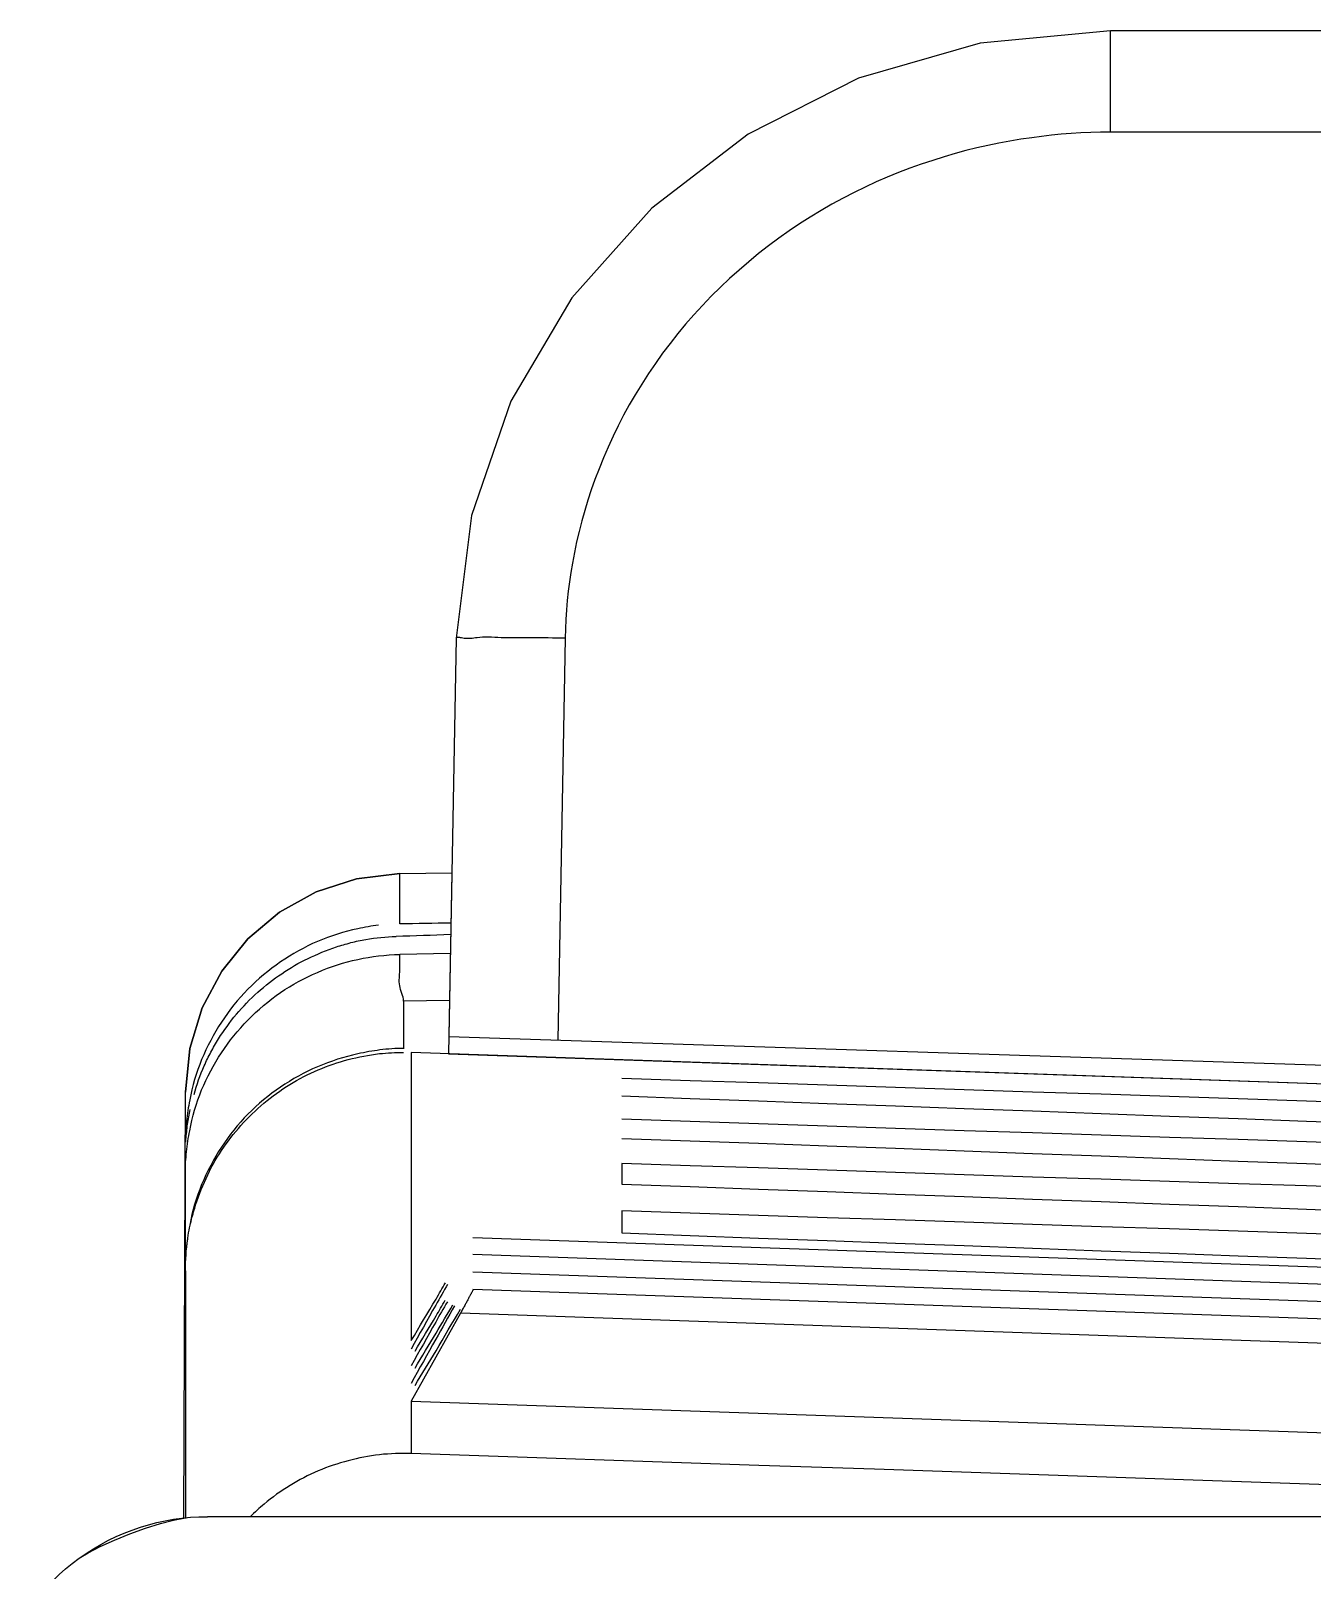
# Model space of a CAD drawing. Header units: metres. Extents: x 0 to 3575, y 0 to 842.
# Drawn here: x 2421.33 to 2434.65, y 739.69 to 755.69 of the extents above; entities that cross this region are included whole.
import ezdxf

# ---------------------------------------------------------------- set-up
doc = ezdxf.new("R2010")
doc.units = ezdxf.units.M
doc.layers.add('SCHEMATICS', color=7, linetype='Continuous')

msp = doc.modelspace()

# ---------------------------------------------------------------- linework, layer by layer
at = {"layer": 'SCHEMATICS', "color": 7}
for p, q in [((2436.457, 755.692), (2432.557, 755.692)), ((2432.557, 754.638), (2432.557, 755.692)), ((2436.457, 755.692), (2432.557, 755.692)), ((2436.457, 754.638), (2432.557, 754.638)), ((2425.755, 749.377), (2425.677, 745.234)), ((2425.755, 749.377), (2425.677, 745.234)), ((2426.888, 749.377), (2426.811, 745.197)), ((2425.167, 746.929), (2425.71, 746.938)), ((2425.167, 746.929), (2425.71, 746.938)), ((2425.167, 746.405), (2425.167, 746.929)), ((2425.71, 746.938), (2425.676, 745.055)), ((2425.695, 746.097), (2425.167, 746.088)), ((2425.686, 745.609), (2425.208, 745.601)), ((2425.208, 745.601), (2425.208, 745.107)), ((2425.677, 745.234), (2443.345, 744.661)), ((2425.288, 745.068), (2425.288, 742.074)), ((2444.028, 744.423), (2425.288, 745.068)), ((2425.676, 745.055), (2443.344, 744.449)), ((2422.924, 740.226), (2422.939, 744.658)), ((2422.939, 742.836), (2422.939, 743.816)), ((2427.475, 743.914), (2427.475, 743.701)), ((2427.475, 743.421), (2427.475, 743.193)), ((2443.893, 742.514), (2425.929, 743.142)), ((2443.893, 742.339), (2425.929, 742.967)), ((2422.939, 742.799), (2422.939, 740.225)), ((2443.893, 742.159), (2425.929, 742.786)), ((2443.893, 741.977), (2425.929, 742.605)), ((2425.929, 742.605), (2425.929, 742.605)), ((2425.8, 742.36), (2425.285, 741.445)), ((2444.027, 741.72), (2425.8, 742.36)), ((2425.285, 741.445), (2425.288, 740.9)), ((2425.285, 741.445), (2444.56, 740.773)), ((2446.524, 740.242), (2423.168, 740.242))]:
    msp.add_line(p, q, dxfattribs=at)
for points in [[(2432.557, 755.692), (2431.202, 755.564), (2429.938, 755.198), (2428.791, 754.618), (2427.788, 753.849), (2426.956, 752.915), (2426.323, 751.842), (2425.913, 750.654), (2425.755, 749.377)], [(2432.557, 755.692), (2431.202, 755.564), (2429.938, 755.198), (2428.791, 754.618), (2427.788, 753.849), (2426.956, 752.915), (2426.323, 751.842), (2425.913, 750.654), (2425.755, 749.377)], [(2431.74, 754.58), (2431.625, 754.564), (2431.51, 754.545), (2431.395, 754.524), (2431.281, 754.5), (2431.168, 754.474), (2431.054, 754.446), (2430.941, 754.415), (2430.829, 754.382)], [(2432.557, 754.638), (2432.454, 754.637), (2432.352, 754.634), (2432.249, 754.63), (2432.147, 754.624), (2432.045, 754.616), (2431.943, 754.606), (2431.841, 754.594), (2431.74, 754.58)], [(2430.829, 754.382), (2430.709, 754.345), (2430.589, 754.305), (2430.47, 754.263), (2430.352, 754.218), (2430.235, 754.17), (2430.12, 754.12), (2430.006, 754.067), (2429.893, 754.011)], [(2429.893, 754.011), (2429.776, 753.951), (2429.661, 753.888), (2429.548, 753.822), (2429.435, 753.754), (2429.325, 753.684), (2429.216, 753.611), (2429.109, 753.535), (2429.003, 753.457)], [(2429.003, 753.457), (2428.898, 753.375), (2428.796, 753.291), (2428.695, 753.204), (2428.597, 753.116), (2428.501, 753.025), (2428.407, 752.932), (2428.315, 752.837), (2428.225, 752.74)], [(2428.225, 752.74), (2428.14, 752.643), (2428.058, 752.544), (2427.978, 752.442), (2427.9, 752.339), (2427.825, 752.234), (2427.753, 752.127), (2427.683, 752.018), (2427.615, 751.908)], [(2427.615, 751.908), (2427.554, 751.802), (2427.495, 751.694), (2427.439, 751.586), (2427.385, 751.476), (2427.334, 751.364), (2427.286, 751.252), (2427.24, 751.139), (2427.197, 751.025)], [(2427.197, 751.025), (2427.159, 750.919), (2427.124, 750.811), (2427.091, 750.704), (2427.06, 750.596), (2427.032, 750.487), (2427.007, 750.377), (2426.984, 750.267), (2426.964, 750.157)], [(2426.964, 750.157), (2426.948, 750.06), (2426.933, 749.963), (2426.92, 749.866), (2426.91, 749.768), (2426.901, 749.67), (2426.894, 749.572), (2426.89, 749.474), (2426.888, 749.377)], [(2425.811, 749.38), (2425.801, 749.381), (2425.791, 749.383), (2425.782, 749.384), (2425.773, 749.385), (2425.766, 749.385), (2425.76, 749.384), (2425.756, 749.381), (2425.755, 749.377)], [(2425.971, 749.382), (2425.954, 749.38), (2425.937, 749.377), (2425.919, 749.375), (2425.901, 749.373), (2425.881, 749.372), (2425.86, 749.373), (2425.837, 749.375), (2425.811, 749.38)], [(2426.221, 749.382), (2426.188, 749.383), (2426.156, 749.385), (2426.123, 749.386), (2426.091, 749.387), (2426.06, 749.387), (2426.029, 749.386), (2426, 749.384), (2425.971, 749.382)], [(2426.537, 749.38), (2426.498, 749.38), (2426.459, 749.38), (2426.419, 749.38), (2426.38, 749.38), (2426.341, 749.38), (2426.301, 749.381), (2426.261, 749.381), (2426.221, 749.382)], [(2426.888, 749.377), (2426.844, 749.377), (2426.799, 749.377), (2426.755, 749.378), (2426.711, 749.379), (2426.667, 749.379), (2426.623, 749.38), (2426.58, 749.38), (2426.537, 749.38)], [(2422.939, 744.658), (2422.984, 745.111), (2423.114, 745.533), (2423.318, 745.916), (2423.59, 746.25), (2423.919, 746.528), (2424.298, 746.739), (2424.717, 746.876), (2425.167, 746.929)], [(2425.167, 746.929), (2424.717, 746.876), (2424.298, 746.739), (2423.919, 746.528), (2423.59, 746.25), (2423.318, 745.916), (2423.114, 745.533), (2422.984, 745.111), (2422.939, 744.658)], [(2424.947, 746.392), (2424.92, 746.389), (2424.893, 746.385), (2424.866, 746.381), (2424.839, 746.376), (2424.812, 746.371), (2424.785, 746.366), (2424.759, 746.361), (2424.732, 746.356)], [(2425.702, 746.413), (2425.635, 746.412), (2425.568, 746.412), (2425.501, 746.411), (2425.434, 746.41), (2425.368, 746.409), (2425.301, 746.407), (2425.234, 746.406), (2425.167, 746.405)], [(2424.312, 746.224), (2424.262, 746.201), (2424.212, 746.177), (2424.163, 746.151), (2424.115, 746.125), (2424.067, 746.097), (2424.02, 746.069), (2423.974, 746.04), (2423.928, 746.01)], [(2424.732, 746.356), (2424.678, 746.344), (2424.625, 746.33), (2424.572, 746.315), (2424.519, 746.299), (2424.467, 746.282), (2424.415, 746.263), (2424.363, 746.244), (2424.312, 746.224)], [(2424.509, 746.168), (2424.527, 746.173), (2424.546, 746.179), (2424.564, 746.184), (2424.583, 746.19), (2424.602, 746.195), (2424.622, 746.2), (2424.641, 746.206), (2424.661, 746.211)], [(2424.661, 746.211), (2424.68, 746.216), (2424.699, 746.22), (2424.718, 746.225), (2424.737, 746.229), (2424.757, 746.233), (2424.776, 746.236), (2424.795, 746.24), (2424.815, 746.244)], [(2424.815, 746.244), (2424.855, 746.251), (2424.894, 746.257), (2424.933, 746.262), (2424.972, 746.266), (2425.012, 746.269), (2425.051, 746.272), (2425.09, 746.274), (2425.129, 746.275)], [(2425.698, 746.295), (2425.627, 746.292), (2425.555, 746.29), (2425.484, 746.287), (2425.413, 746.285), (2425.342, 746.283), (2425.271, 746.28), (2425.2, 746.278), (2425.129, 746.275)], [(2423.941, 745.888), (2423.974, 745.911), (2424.008, 745.933), (2424.041, 745.954), (2424.075, 745.974), (2424.109, 745.993), (2424.144, 746.011), (2424.179, 746.029), (2424.214, 746.047)], [(2424.214, 746.047), (2424.25, 746.063), (2424.285, 746.079), (2424.322, 746.095), (2424.359, 746.111), (2424.396, 746.126), (2424.433, 746.14), (2424.471, 746.154), (2424.509, 746.168)], [(2424.732, 746.037), (2424.786, 746.048), (2424.84, 746.058), (2424.894, 746.067), (2424.948, 746.074), (2425.003, 746.079), (2425.058, 746.084), (2425.113, 746.087), (2425.167, 746.088)], [(2425.167, 745.924), (2425.168, 745.945), (2425.169, 745.965), (2425.169, 745.986), (2425.169, 746.007), (2425.168, 746.027), (2425.168, 746.048), (2425.167, 746.068), (2425.167, 746.088)], [(2423.928, 746.01), (2423.883, 745.978), (2423.839, 745.946), (2423.795, 745.912), (2423.752, 745.877), (2423.71, 745.841), (2423.669, 745.803), (2423.629, 745.765), (2423.589, 745.726)], [(2423.691, 745.695), (2423.721, 745.721), (2423.751, 745.746), (2423.782, 745.772), (2423.813, 745.796), (2423.844, 745.821), (2423.876, 745.844), (2423.908, 745.866), (2423.941, 745.888)], [(2423.928, 745.693), (2423.974, 745.723), (2424.02, 745.752), (2424.067, 745.78), (2424.115, 745.807), (2424.163, 745.833), (2424.212, 745.857), (2424.262, 745.88), (2424.312, 745.902)], [(2424.312, 745.902), (2424.363, 745.924), (2424.415, 745.944), (2424.467, 745.963), (2424.519, 745.98), (2424.572, 745.997), (2424.625, 746.012), (2424.678, 746.025), (2424.732, 746.037)], [(2425.167, 745.763), (2425.165, 745.783), (2425.163, 745.803), (2425.163, 745.824), (2425.164, 745.844), (2425.165, 745.865), (2425.166, 745.885), (2425.167, 745.905), (2425.167, 745.924)], [(2423.589, 745.726), (2423.551, 745.686), (2423.514, 745.646), (2423.478, 745.605), (2423.443, 745.563), (2423.409, 745.52), (2423.376, 745.476), (2423.345, 745.431), (2423.315, 745.385)], [(2425.208, 745.601), (2425.207, 745.622), (2425.203, 745.643), (2425.197, 745.663), (2425.191, 745.683), (2425.184, 745.703), (2425.177, 745.723), (2425.171, 745.743), (2425.167, 745.763)], [(2423.469, 745.466), (2423.495, 745.496), (2423.522, 745.525), (2423.549, 745.554), (2423.576, 745.583), (2423.604, 745.612), (2423.633, 745.64), (2423.662, 745.668), (2423.691, 745.695)], [(2423.589, 745.406), (2423.629, 745.445), (2423.669, 745.484), (2423.71, 745.521), (2423.752, 745.557), (2423.795, 745.593), (2423.839, 745.627), (2423.883, 745.661), (2423.928, 745.693)], [(2423.284, 745.211), (2423.305, 745.244), (2423.327, 745.276), (2423.349, 745.308), (2423.372, 745.34), (2423.395, 745.372), (2423.419, 745.404), (2423.444, 745.435), (2423.469, 745.466)], [(2423.315, 745.065), (2423.345, 745.111), (2423.376, 745.156), (2423.409, 745.2), (2423.443, 745.243), (2423.478, 745.285), (2423.514, 745.326), (2423.551, 745.367), (2423.589, 745.406)], [(2423.315, 745.385), (2423.285, 745.339), (2423.256, 745.291), (2423.229, 745.243), (2423.203, 745.195), (2423.177, 745.146), (2423.153, 745.096), (2423.13, 745.046), (2423.108, 744.996)], [(2423.205, 745.072), (2423.214, 745.089), (2423.223, 745.107), (2423.233, 745.124), (2423.242, 745.141), (2423.252, 745.159), (2423.263, 745.176), (2423.273, 745.193), (2423.284, 745.211)], [(2424.961, 745.095), (2424.933, 745.091), (2424.904, 745.087), (2424.876, 745.082), (2424.847, 745.078), (2424.818, 745.073), (2424.79, 745.067), (2424.761, 745.061), (2424.732, 745.055)], [(2425.208, 745.111), (2425.177, 745.111), (2425.146, 745.11), (2425.116, 745.109), (2425.085, 745.107), (2425.054, 745.104), (2425.023, 745.102), (2424.992, 745.099), (2424.961, 745.095)], [(2423.108, 744.996), (2423.088, 744.945), (2423.069, 744.893), (2423.051, 744.841), (2423.035, 744.788), (2423.02, 744.735), (2423.007, 744.682), (2422.995, 744.628), (2422.984, 744.575)], [(2423.029, 744.633), (2423.04, 744.671), (2423.052, 744.709), (2423.064, 744.746), (2423.077, 744.784), (2423.091, 744.821), (2423.105, 744.858), (2423.12, 744.895), (2423.136, 744.931)], [(2423.108, 744.679), (2423.13, 744.729), (2423.153, 744.779), (2423.177, 744.828), (2423.203, 744.877), (2423.229, 744.925), (2423.256, 744.973), (2423.285, 745.019), (2423.315, 745.065)], [(2423.136, 744.931), (2423.144, 744.949), (2423.152, 744.967), (2423.16, 744.985), (2423.169, 745.003), (2423.177, 745.02), (2423.186, 745.038), (2423.196, 745.055), (2423.205, 745.072)], [(2424.312, 744.921), (2424.262, 744.898), (2424.212, 744.874), (2424.163, 744.849), (2424.115, 744.824), (2424.067, 744.797), (2424.02, 744.769), (2423.974, 744.739), (2423.928, 744.709)], [(2424.732, 745.055), (2424.678, 745.042), (2424.625, 745.029), (2424.572, 745.014), (2424.519, 744.998), (2424.467, 744.98), (2424.415, 744.962), (2424.363, 744.942), (2424.312, 744.921)], [(2424.319, 744.888), (2424.357, 744.904), (2424.396, 744.919), (2424.435, 744.933), (2424.474, 744.947), (2424.513, 744.96), (2424.553, 744.973), (2424.593, 744.985), (2424.633, 744.996)], [(2424.633, 744.996), (2424.672, 745.006), (2424.712, 745.015), (2424.752, 745.023), (2424.793, 745.031), (2424.833, 745.039), (2424.875, 745.045), (2424.916, 745.051), (2424.958, 745.057)], [(2424.958, 745.057), (2424.989, 745.06), (2425.02, 745.062), (2425.051, 745.065), (2425.082, 745.067), (2425.114, 745.068), (2425.145, 745.069), (2425.177, 745.07), (2425.208, 745.07)], [(2424.024, 744.736), (2424.06, 744.757), (2424.096, 744.778), (2424.132, 744.798), (2424.169, 744.818), (2424.206, 744.836), (2424.243, 744.855), (2424.281, 744.872), (2424.319, 744.888)], [(2433.171, 744.61), (2432.459, 744.634), (2431.747, 744.657), (2431.035, 744.681), (2430.323, 744.705), (2429.611, 744.728), (2428.899, 744.752), (2428.187, 744.776), (2427.475, 744.8)], [(2422.984, 744.255), (2422.995, 744.309), (2423.007, 744.363), (2423.02, 744.417), (2423.035, 744.47), (2423.051, 744.522), (2423.069, 744.575), (2423.088, 744.627), (2423.108, 744.679)], [(2423.928, 744.709), (2423.883, 744.678), (2423.839, 744.645), (2423.795, 744.611), (2423.752, 744.577), (2423.71, 744.541), (2423.669, 744.504), (2423.629, 744.467), (2423.589, 744.428)], [(2423.756, 744.543), (2423.788, 744.569), (2423.82, 744.595), (2423.853, 744.62), (2423.886, 744.644), (2423.92, 744.668), (2423.954, 744.692), (2423.989, 744.714), (2424.024, 744.736)], [(2427.475, 744.618), (2428.187, 744.592), (2428.899, 744.565), (2429.611, 744.539), (2430.323, 744.513), (2431.035, 744.487), (2431.747, 744.461), (2432.459, 744.435), (2433.171, 744.408)], [(2438.868, 744.421), (2438.156, 744.445), (2437.443, 744.468), (2436.731, 744.492), (2436.019, 744.515), (2435.307, 744.539), (2434.595, 744.562), (2433.883, 744.586), (2433.171, 744.61)], [(2422.984, 744.575), (2422.979, 744.547), (2422.974, 744.519), (2422.969, 744.492), (2422.965, 744.465), (2422.961, 744.438), (2422.957, 744.411), (2422.954, 744.384), (2422.95, 744.357)], [(2422.961, 744.322), (2422.964, 744.342), (2422.967, 744.361), (2422.971, 744.38), (2422.974, 744.4), (2422.978, 744.419), (2422.981, 744.438), (2422.985, 744.457), (2422.989, 744.476)], [(2423.517, 744.31), (2423.545, 744.341), (2423.574, 744.371), (2423.603, 744.401), (2423.633, 744.431), (2423.663, 744.46), (2423.693, 744.488), (2423.724, 744.516), (2423.756, 744.543)], [(2422.95, 744.357), (2422.948, 744.329), (2422.946, 744.301), (2422.944, 744.273), (2422.942, 744.245), (2422.941, 744.218), (2422.94, 744.191), (2422.939, 744.163), (2422.939, 744.136)], [(2422.945, 744.164), (2422.947, 744.184), (2422.949, 744.203), (2422.951, 744.223), (2422.953, 744.243), (2422.955, 744.262), (2422.957, 744.282), (2422.959, 744.302), (2422.961, 744.322)], [(2423.589, 744.428), (2423.551, 744.388), (2423.514, 744.348), (2423.478, 744.306), (2423.443, 744.263), (2423.409, 744.22), (2423.376, 744.175), (2423.345, 744.131), (2423.315, 744.086)], [(2423.316, 744.05), (2423.339, 744.084), (2423.363, 744.118), (2423.387, 744.151), (2423.412, 744.184), (2423.437, 744.216), (2423.463, 744.248), (2423.49, 744.279), (2423.517, 744.31)], [(2433.171, 744.186), (2432.459, 744.21), (2431.747, 744.233), (2431.035, 744.256), (2430.323, 744.28), (2429.611, 744.303), (2428.899, 744.327), (2428.187, 744.35), (2427.475, 744.374)], [(2433.171, 744.408), (2433.883, 744.382), (2434.595, 744.355), (2435.307, 744.329), (2436.019, 744.303), (2436.731, 744.277), (2437.443, 744.251), (2438.156, 744.225), (2438.868, 744.199)], [(2422.95, 744.037), (2422.954, 744.065), (2422.957, 744.093), (2422.961, 744.12), (2422.965, 744.148), (2422.969, 744.175), (2422.974, 744.202), (2422.979, 744.228), (2422.984, 744.255)], [(2427.475, 744.176), (2428.187, 744.151), (2428.899, 744.125), (2429.611, 744.099), (2430.323, 744.073), (2431.035, 744.046), (2431.747, 744.019), (2432.459, 743.993), (2433.171, 743.966)], [(2438.868, 743.996), (2438.156, 744.02), (2437.443, 744.044), (2436.731, 744.067), (2436.019, 744.091), (2435.307, 744.115), (2434.595, 744.139), (2433.883, 744.163), (2433.171, 744.186)], [(2422.939, 743.816), (2422.939, 743.844), (2422.94, 743.871), (2422.941, 743.899), (2422.942, 743.927), (2422.944, 743.955), (2422.946, 743.982), (2422.948, 744.01), (2422.95, 744.037)], [(2423.315, 744.086), (2423.285, 744.039), (2423.256, 743.991), (2423.229, 743.944), (2423.203, 743.895), (2423.177, 743.846), (2423.153, 743.796), (2423.13, 743.746), (2423.108, 743.695)], [(2423.155, 743.76), (2423.172, 743.798), (2423.19, 743.836), (2423.209, 743.873), (2423.229, 743.909), (2423.25, 743.945), (2423.271, 743.981), (2423.293, 744.016), (2423.316, 744.05)], [(2433.171, 743.966), (2433.883, 743.94), (2434.595, 743.914), (2435.307, 743.888), (2436.019, 743.862), (2436.731, 743.836), (2437.443, 743.81), (2438.156, 743.784), (2438.868, 743.758)], [(2433.171, 743.728), (2432.459, 743.751), (2431.747, 743.774), (2431.035, 743.798), (2430.323, 743.821), (2429.611, 743.844), (2428.899, 743.868), (2428.187, 743.891), (2427.475, 743.914)], [(2423.108, 743.695), (2423.088, 743.644), (2423.069, 743.593), (2423.051, 743.541), (2423.035, 743.489), (2423.02, 743.436), (2423.007, 743.383), (2422.995, 743.329), (2422.984, 743.274)], [(2423.037, 743.451), (2423.048, 743.491), (2423.061, 743.53), (2423.074, 743.569), (2423.089, 743.608), (2423.104, 743.646), (2423.12, 743.684), (2423.137, 743.722), (2423.155, 743.76)], [(2427.475, 743.701), (2428.187, 743.675), (2428.899, 743.649), (2429.611, 743.623), (2430.323, 743.597), (2431.035, 743.571), (2431.747, 743.545), (2432.459, 743.519), (2433.171, 743.493)], [(2438.868, 743.541), (2438.156, 743.565), (2437.443, 743.588), (2436.731, 743.611), (2436.019, 743.634), (2435.307, 743.657), (2434.595, 743.681), (2433.883, 743.704), (2433.171, 743.728)], [(2433.171, 743.493), (2433.883, 743.466), (2434.595, 743.44), (2435.307, 743.413), (2436.019, 743.387), (2436.731, 743.361), (2437.443, 743.334), (2438.156, 743.308), (2438.868, 743.282)], [(2422.993, 743.291), (2422.998, 743.311), (2423.003, 743.332), (2423.008, 743.352), (2423.014, 743.372), (2423.019, 743.392), (2423.025, 743.412), (2423.031, 743.432), (2423.037, 743.451)], [(2433.171, 743.234), (2432.459, 743.257), (2431.747, 743.281), (2431.035, 743.304), (2430.323, 743.328), (2429.611, 743.351), (2428.899, 743.374), (2428.187, 743.398), (2427.475, 743.421)], [(2422.984, 743.274), (2422.979, 743.247), (2422.974, 743.22), (2422.969, 743.193), (2422.965, 743.166), (2422.961, 743.139), (2422.957, 743.112), (2422.954, 743.085), (2422.95, 743.058)], [(2427.475, 743.193), (2428.187, 743.167), (2428.899, 743.14), (2429.611, 743.114), (2430.323, 743.088), (2431.035, 743.061), (2431.747, 743.035), (2432.459, 743.008), (2433.171, 742.982)], [(2438.868, 743.049), (2438.156, 743.071), (2437.443, 743.094), (2436.731, 743.117), (2436.019, 743.14), (2435.307, 743.163), (2434.595, 743.187), (2433.883, 743.21), (2433.171, 743.234)], [(2422.939, 742.799), (2422.94, 742.84), (2422.941, 742.881), (2422.943, 742.922), (2422.946, 742.964), (2422.949, 743.005), (2422.953, 743.046), (2422.958, 743.088), (2422.964, 743.129)], [(2433.171, 742.982), (2433.883, 742.956), (2434.595, 742.93), (2435.307, 742.904), (2436.019, 742.877), (2436.731, 742.851), (2437.443, 742.825), (2438.156, 742.798), (2438.868, 742.772)], [(2425.665, 742.658), (2425.649, 742.632), (2425.634, 742.605), (2425.619, 742.578), (2425.604, 742.551), (2425.589, 742.524), (2425.573, 742.497), (2425.558, 742.47), (2425.542, 742.443)], [(2425.545, 742.505), (2425.557, 742.526), (2425.569, 742.548), (2425.582, 742.569), (2425.594, 742.59), (2425.606, 742.612), (2425.619, 742.633), (2425.631, 742.654), (2425.644, 742.675)], [(2425.907, 742.557), (2425.904, 742.552), (2425.9, 742.546), (2425.897, 742.54), (2425.893, 742.533), (2425.89, 742.527), (2425.886, 742.52), (2425.883, 742.512), (2425.879, 742.505)], [(2425.924, 742.591), (2425.922, 742.585), (2425.919, 742.579), (2425.917, 742.575), (2425.914, 742.571), (2425.912, 742.567), (2425.91, 742.564), (2425.909, 742.56), (2425.907, 742.557)], [(2425.929, 742.605), (2425.93, 742.605), (2425.93, 742.604), (2425.93, 742.602), (2425.929, 742.6), (2425.928, 742.598), (2425.927, 742.595), (2425.925, 742.593), (2425.924, 742.591)], [(2425.542, 742.443), (2425.51, 742.385), (2425.478, 742.328), (2425.446, 742.271), (2425.414, 742.213), (2425.381, 742.156), (2425.349, 742.099), (2425.317, 742.043), (2425.285, 741.986)], [(2425.288, 742.074), (2425.32, 742.128), (2425.352, 742.183), (2425.384, 742.237), (2425.416, 742.291), (2425.448, 742.344), (2425.48, 742.398), (2425.513, 742.452), (2425.545, 742.505)], [(2425.663, 742.478), (2425.647, 742.451), (2425.632, 742.425), (2425.617, 742.398), (2425.601, 742.372), (2425.586, 742.345), (2425.572, 742.319), (2425.557, 742.292), (2425.542, 742.265)], [(2425.738, 742.435), (2425.714, 742.392), (2425.689, 742.348), (2425.665, 742.305), (2425.64, 742.261), (2425.615, 742.218), (2425.591, 742.174), (2425.566, 742.131), (2425.542, 742.088)], [(2425.545, 742.33), (2425.557, 742.35), (2425.569, 742.37), (2425.581, 742.391), (2425.593, 742.411), (2425.605, 742.432), (2425.617, 742.452), (2425.629, 742.473), (2425.641, 742.493)], [(2425.545, 742.152), (2425.567, 742.188), (2425.589, 742.225), (2425.611, 742.261), (2425.633, 742.298), (2425.655, 742.335), (2425.677, 742.371), (2425.699, 742.408), (2425.72, 742.445)], [(2425.545, 741.968), (2425.577, 742.022), (2425.608, 742.076), (2425.64, 742.13), (2425.672, 742.184), (2425.704, 742.238), (2425.736, 742.292), (2425.768, 742.346), (2425.8, 742.4)], [(2425.843, 742.439), (2425.838, 742.429), (2425.833, 742.419), (2425.827, 742.409), (2425.821, 742.399), (2425.816, 742.389), (2425.81, 742.379), (2425.805, 742.369), (2425.8, 742.36)], [(2425.879, 742.505), (2425.875, 742.496), (2425.87, 742.488), (2425.866, 742.48), (2425.861, 742.472), (2425.857, 742.463), (2425.852, 742.455), (2425.848, 742.447), (2425.843, 742.439)], [(2425.542, 742.265), (2425.51, 742.208), (2425.478, 742.151), (2425.446, 742.094), (2425.414, 742.038), (2425.381, 741.981), (2425.349, 741.924), (2425.317, 741.867), (2425.285, 741.81)], [(2425.327, 741.963), (2425.354, 742.008), (2425.38, 742.054), (2425.407, 742.1), (2425.435, 742.146), (2425.462, 742.192), (2425.49, 742.238), (2425.517, 742.284), (2425.545, 742.33)], [(2425.542, 742.088), (2425.51, 742.03), (2425.478, 741.972), (2425.446, 741.915), (2425.414, 741.857), (2425.381, 741.8), (2425.349, 741.743), (2425.317, 741.686), (2425.285, 741.629)], [(2425.327, 741.786), (2425.354, 741.832), (2425.381, 741.877), (2425.408, 741.923), (2425.435, 741.969), (2425.462, 742.014), (2425.49, 742.06), (2425.517, 742.106), (2425.545, 742.152)], [(2425.327, 741.605), (2425.354, 741.65), (2425.381, 741.695), (2425.408, 741.741), (2425.435, 741.787), (2425.462, 741.832), (2425.49, 741.878), (2425.517, 741.923), (2425.545, 741.968)], [(2424.633, 740.825), (2424.593, 740.814), (2424.553, 740.802), (2424.513, 740.79), (2424.474, 740.777), (2424.435, 740.763), (2424.396, 740.749), (2424.357, 740.734), (2424.319, 740.718)], [(2424.958, 740.886), (2424.916, 740.881), (2424.875, 740.875), (2424.834, 740.869), (2424.794, 740.861), (2424.753, 740.853), (2424.713, 740.844), (2424.673, 740.835), (2424.633, 740.825)], [(2425.288, 740.9), (2425.246, 740.9), (2425.205, 740.9), (2425.163, 740.899), (2425.122, 740.898), (2425.081, 740.897), (2425.04, 740.894), (2424.999, 740.891), (2424.958, 740.886)], [(2434.924, 740.571), (2433.719, 740.612), (2432.514, 740.653), (2431.309, 740.694), (2430.105, 740.735), (2428.901, 740.776), (2427.696, 740.817), (2426.492, 740.858), (2425.288, 740.9)], [(2424.319, 740.718), (2424.281, 740.701), (2424.244, 740.684), (2424.207, 740.666), (2424.17, 740.648), (2424.134, 740.628), (2424.098, 740.608), (2424.062, 740.588), (2424.027, 740.566)], [(2424.027, 740.566), (2423.992, 740.544), (2423.957, 740.522), (2423.922, 740.498), (2423.888, 740.475), (2423.855, 740.45), (2423.822, 740.425), (2423.79, 740.4), (2423.758, 740.373)], [(2423.758, 740.373), (2423.74, 740.358), (2423.721, 740.342), (2423.703, 740.327), (2423.685, 740.311), (2423.667, 740.294), (2423.649, 740.277), (2423.631, 740.26), (2423.614, 740.242)], [(2421.834, 739.81), (2421.927, 739.868), (2422.052, 739.932), (2422.201, 739.999), (2422.362, 740.064), (2422.526, 740.123), (2422.681, 740.173), (2422.817, 740.208), (2422.924, 740.226)], [(2421.834, 739.81), (2421.908, 739.861), (2421.983, 739.91), (2422.06, 739.955), (2422.139, 739.998), (2422.22, 740.037), (2422.303, 740.072), (2422.386, 740.104), (2422.471, 740.132)], [(2422.471, 740.132), (2422.556, 740.159), (2422.641, 740.182), (2422.728, 740.201), (2422.815, 740.216), (2422.902, 740.228), (2422.991, 740.236), (2423.079, 740.24), (2423.168, 740.242)], [(2421.332, 739.308), (2421.385, 739.379), (2421.442, 739.448), (2421.501, 739.515), (2421.563, 739.579), (2421.628, 739.641), (2421.694, 739.7), (2421.763, 739.756), (2421.834, 739.81)], [(2421.332, 739.308), (2421.385, 739.379), (2421.442, 739.448), (2421.501, 739.515), (2421.563, 739.579), (2421.628, 739.641), (2421.694, 739.7), (2421.763, 739.756), (2421.834, 739.81)]]:
    msp.add_lwpolyline(points, dxfattribs=at)

doc.saveas('drawing.dxf')
